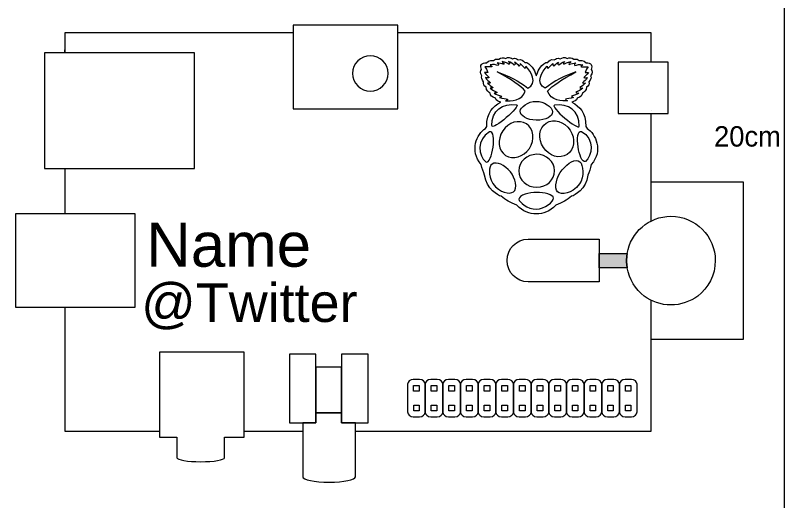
# Model space of a CAD drawing. Header units: inches. Extents: x -193 to 353, y 14 to 296.
# Drawn here: x 244.1 to 352.5, y 160.1 to 228.5 of the extents above; entities that cross this region are included whole.
import ezdxf

# ---------------------------------------------------------------- set-up
doc = ezdxf.new("R2010")
doc.units = ezdxf.units.IN
doc.header["$MEASUREMENT"] = 0
doc.layers.add('Layer 1', color=7, linetype='Continuous')

# ---------------------------------------------------------------- blocks, each defined once
blk = doc.blocks.new('block 80')
at = {"layer": 'Layer 1', "color": 232, "lineweight": 9}
blk.add_lwpolyline([(290.11, 172.48), (290.11, 171.07), (292.07, 171.07), (293.84, 171.07), (293.84, 180.76), (290.11, 180.76), (290.11, 178.91), (290.11, 173.66), (290.11, 172.48)], dxfattribs=at)
blk = doc.blocks.new('block 81')
at = {"layer": 'Layer 1', "color": 232, "lineweight": 9}
blk.add_lwpolyline([(286.5, 172.48), (286.5, 173.66), (286.5, 178.91), (286.5, 180.76), (282.76, 180.76), (282.76, 171.07), (284.63, 171.07), (286.5, 171.07), (286.5, 172.48)], dxfattribs=at)
blk = doc.blocks.new('block 82')
at = {"layer": 'Layer 1', "color": 232, "lineweight": 9}
blk.add_lwpolyline([(286.5, 172.48), (290.11, 172.48), (290.11, 173.66), (290.11, 178.91), (286.5, 178.91), (286.5, 173.66), (286.5, 172.48)], dxfattribs=at)
blk = doc.blocks.new('block 83')
at = {"layer": 'Layer 1', "color": 232, "lineweight": 9}
for points, knots in [([(313.59, 222.61), (313.48, 222.6), (313.36, 222.56), (313.22, 222.45), (312.89, 222.58), (312.57, 222.63), (312.28, 222.37), (311.83, 222.42), (311.68, 222.3), (311.57, 222.17), (311.48, 222.17), (310.84, 222.27), (310.55, 221.83), (309.81, 221.92), (309.58, 221.4), (309.84, 220.92), (309.69, 220.68), (309.54, 220.46), (309.89, 220.01), (309.77, 219.77), (309.84, 219.5), (310.13, 219.18), (310.06, 218.83), (310.21, 218.59), (310.48, 218.4), (310.43, 217.92), (310.91, 217.65), (311.06, 217.55), (311.11, 217.27), (311.23, 217.01), (311.79, 216.87), (311.88, 216.46), (312.21, 216.39), (312.53, 216.3), (311.47, 215.68), (310.55, 214.87), (310.56, 212.87), (310.56, 212.87), (310.4, 212.59), (310.4, 212.59), (309.18, 211.85), (308.08, 209.46), (309.8, 207.52), (309.91, 206.91), (310.1, 206.47), (310.27, 205.99), (310.52, 204.04), (312.16, 203.13), (312.59, 203.02), (313.22, 202.54), (313.89, 202.09), (314.8, 201.77), (315.66, 200.88), (316.59, 200.54), (317.53, 200.54), (317.54, 200.54), (317.56, 200.54), (317.57, 200.54), (318.51, 200.54), (319.44, 200.88), (320.3, 201.77), (321.21, 202.09), (321.88, 202.54), (322.52, 203.02), (322.95, 203.13), (324.59, 204.04), (324.83, 205.99), (325, 206.47), (325.19, 206.91), (325.3, 207.52), (327.02, 209.46), (325.92, 211.85), (324.7, 212.59), (324.7, 212.59), (324.54, 212.87), (324.54, 212.87), (324.55, 214.87), (323.64, 215.68), (322.57, 216.3), (322.89, 216.39), (323.23, 216.46), (323.32, 216.87), (323.87, 217.01), (323.99, 217.27), (324.04, 217.55), (324.19, 217.65), (324.67, 217.92), (324.62, 218.4), (324.9, 218.59), (325.05, 218.83), (324.97, 219.18), (325.26, 219.5), (325.34, 219.77), (325.21, 220.01), (325.56, 220.46), (325.41, 220.68), (325.26, 220.92), (325.52, 221.4), (325.29, 221.92), (324.56, 221.83), (324.26, 222.27), (323.63, 222.17), (323.53, 222.17), (323.42, 222.3), (323.27, 222.42), (322.83, 222.37), (322.54, 222.63), (322.21, 222.58), (321.88, 222.45), (321.48, 222.77), (321.22, 222.52), (320.92, 222.42), (320.44, 222.58), (320.33, 222.36), (320.09, 222.28), (319.57, 222.39), (319.41, 222.15), (319.16, 221.89), (319.16, 221.89), (318.87, 221.9), (318.87, 221.9), (318.08, 221.43), (317.69, 220.49), (317.55, 220), (317.41, 220.49), (317.02, 221.43), (316.23, 221.9), (316.23, 221.9), (315.94, 221.89), (315.94, 221.89), (315.68, 222.15), (315.53, 222.39), (315, 222.28), (314.77, 222.36), (314.66, 222.58), (314.18, 222.42), (313.98, 222.48), (313.8, 222.61), (313.59, 222.61), (313.59, 222.61), (313.59, 222.61), (313.59, 222.61)], [0, 0, 0, 0, 1, 1, 1, 2, 2, 2, 3, 3, 3, 4, 4, 4, 5, 5, 5, 6, 6, 6, 7, 7, 7, 8, 8, 8, 9, 9, 9, 10, 10, 10, 11, 11, 11, 12, 12, 12, 13, 13, 13, 14, 14, 14, 15, 15, 15, 16, 16, 16, 17, 17, 17, 18, 18, 18, 19, 19, 19, 20, 20, 20, 21, 21, 21, 22, 22, 22, 23, 23, 23, 24, 24, 24, 25, 25, 25, 26, 26, 26, 27, 27, 27, 28, 28, 28, 29, 29, 29, 30, 30, 30, 31, 31, 31, 32, 32, 32, 33, 33, 33, 34, 34, 34, 35, 35, 35, 36, 36, 36, 37, 37, 37, 38, 38, 38, 39, 39, 39, 40, 40, 40, 41, 41, 41, 42, 42, 42, 43, 43, 43, 44, 44, 44, 45, 45, 45, 46, 46, 46, 47, 47, 47, 47]), ([(312.02, 220.56), (314.11, 219.48), (315.33, 218.61), (316, 217.86), (315.66, 216.49), (313.87, 216.43), (313.22, 216.47), (313.36, 216.53), (313.47, 216.61), (313.51, 216.72), (313.34, 216.84), (312.77, 216.73), (312.36, 216.96), (312.52, 216.99), (312.59, 217.02), (312.66, 217.14), (312.28, 217.26), (311.87, 217.37), (311.62, 217.57), (311.75, 217.56), (311.88, 217.54), (312.05, 217.66), (311.7, 217.84), (311.34, 217.99), (311.05, 218.27), (311.23, 218.27), (311.42, 218.27), (311.48, 218.34), (311.16, 218.53), (310.9, 218.75), (310.68, 218.98), (310.93, 218.95), (311.03, 218.98), (311.09, 219.02), (310.86, 219.26), (310.56, 219.47), (310.41, 219.77), (310.6, 219.7), (310.77, 219.68), (310.89, 219.77), (310.81, 219.96), (310.46, 220.06), (310.26, 220.49), (310.46, 220.47), (310.66, 220.44), (310.7, 220.49), (310.61, 220.85), (310.46, 221.06), (310.31, 221.27), (310.72, 221.28), (311.35, 221.27), (311.32, 221.31), (311.32, 221.31), (311.07, 221.57), (311.07, 221.57), (311.47, 221.68), (311.89, 221.55), (312.19, 221.46), (312.32, 221.56), (312.18, 221.7), (312.02, 221.84), (312.36, 221.79), (312.68, 221.71), (312.96, 221.6), (313.11, 221.74), (312.86, 221.87), (312.74, 222.01), (313.27, 221.91), (313.5, 221.77), (313.72, 221.62), (313.88, 221.78), (313.73, 221.91), (313.62, 222.05), (314.02, 221.9), (314.23, 221.71), (314.44, 221.52), (314.52, 221.62), (314.63, 221.69), (314.49, 221.93), (314.78, 221.77), (314.99, 221.57), (315.15, 221.36), (315.33, 221.47), (315.26, 221.62), (315.26, 221.76), (315.56, 221.52), (315.74, 221.27), (315.97, 221.02), (316.02, 221.05), (316.06, 221.17), (316.09, 221.35), (316.8, 220.66), (317.8, 218.94), (316.35, 218.26), (315.12, 219.27), (313.65, 220.01), (312.02, 220.56), (312.02, 220.56), (312.02, 220.56), (312.02, 220.56)], [0, 0, 0, 0, 1, 1, 1, 2, 2, 2, 3, 3, 3, 4, 4, 4, 5, 5, 5, 6, 6, 6, 7, 7, 7, 8, 8, 8, 9, 9, 9, 10, 10, 10, 11, 11, 11, 12, 12, 12, 13, 13, 13, 14, 14, 14, 15, 15, 15, 16, 16, 16, 17, 17, 17, 18, 18, 18, 19, 19, 19, 20, 20, 20, 21, 21, 21, 22, 22, 22, 23, 23, 23, 24, 24, 24, 25, 25, 25, 26, 26, 26, 27, 27, 27, 28, 28, 28, 29, 29, 29, 30, 30, 30, 31, 31, 31, 32, 32, 32, 33, 33, 33, 33]), ([(323.14, 220.56), (321.04, 219.48), (319.82, 218.61), (319.15, 217.86), (319.5, 216.49), (321.28, 216.43), (321.93, 216.47), (321.8, 216.53), (321.69, 216.61), (321.65, 216.72), (321.81, 216.84), (322.39, 216.73), (322.79, 216.96), (322.64, 216.99), (322.57, 217.02), (322.49, 217.14), (322.88, 217.26), (323.29, 217.37), (323.53, 217.57), (323.4, 217.56), (323.28, 217.54), (323.11, 217.66), (323.45, 217.84), (323.81, 217.99), (324.1, 218.27), (323.92, 218.27), (323.73, 218.27), (323.68, 218.34), (323.99, 218.53), (324.25, 218.75), (324.47, 218.98), (324.22, 218.95), (324.12, 218.98), (324.06, 219.02), (324.3, 219.26), (324.6, 219.47), (324.74, 219.77), (324.56, 219.7), (324.39, 219.68), (324.27, 219.77), (324.35, 219.96), (324.69, 220.06), (324.89, 220.49), (324.69, 220.47), (324.49, 220.44), (324.45, 220.49), (324.54, 220.85), (324.69, 221.06), (324.85, 221.27), (324.43, 221.28), (323.8, 221.27), (323.83, 221.31), (323.83, 221.31), (324.09, 221.57), (324.09, 221.57), (323.68, 221.68), (323.27, 221.55), (322.97, 221.46), (322.83, 221.56), (322.97, 221.7), (323.13, 221.84), (322.79, 221.79), (322.48, 221.71), (322.2, 221.6), (322.05, 221.74), (322.29, 221.87), (322.41, 222.01), (321.88, 221.91), (321.66, 221.77), (321.44, 221.63), (321.27, 221.78), (321.43, 221.91), (321.54, 222.05), (321.13, 221.9), (320.93, 221.71), (320.71, 221.52), (320.64, 221.62), (320.52, 221.69), (320.66, 221.93), (320.37, 221.77), (320.16, 221.57), (320, 221.36), (319.83, 221.47), (319.9, 221.62), (319.89, 221.76), (319.6, 221.52), (319.41, 221.27), (319.18, 221.02), (319.13, 221.05), (319.09, 221.17), (319.06, 221.35), (318.35, 220.66), (317.36, 218.94), (318.8, 218.25), (320.03, 219.27), (321.5, 220.01), (323.14, 220.56), (323.14, 220.56), (323.14, 220.56), (323.14, 220.56)], [0, 0, 0, 0, 1, 1, 1, 2, 2, 2, 3, 3, 3, 4, 4, 4, 5, 5, 5, 6, 6, 6, 7, 7, 7, 8, 8, 8, 9, 9, 9, 10, 10, 10, 11, 11, 11, 12, 12, 12, 13, 13, 13, 14, 14, 14, 15, 15, 15, 16, 16, 16, 17, 17, 17, 18, 18, 18, 19, 19, 19, 20, 20, 20, 21, 21, 21, 22, 22, 22, 23, 23, 23, 24, 24, 24, 25, 25, 25, 26, 26, 26, 27, 27, 27, 28, 28, 28, 29, 29, 29, 30, 30, 30, 31, 31, 31, 32, 32, 32, 33, 33, 33, 33]), ([(314.76, 215.92), (312.83, 216.24), (311.21, 215.09), (311.28, 212.99), (311.34, 212.19), (315.48, 215.8), (314.76, 215.92), (314.76, 215.92), (314.76, 215.92), (314.76, 215.92)], [0, 0, 0, 0, 1, 1, 1, 2, 2, 2, 3, 3, 3, 3]), ([(317.55, 216.41), (316.39, 216.44), (315.28, 215.55), (315.27, 215.03), (315.27, 214.41), (316.19, 213.77), (317.55, 213.75), (318.94, 213.74), (319.83, 214.26), (319.84, 214.91), (319.84, 215.64), (318.57, 216.42), (317.55, 216.41), (317.55, 216.41), (317.55, 216.41), (317.55, 216.41)], [0, 0, 0, 0, 1, 1, 1, 2, 2, 2, 3, 3, 3, 4, 4, 4, 5, 5, 5, 5]), ([(320.11, 215.86), (322.05, 216.18), (323.66, 215.03), (323.6, 212.93), (323.54, 212.13), (319.4, 215.74), (320.11, 215.86)], [0, 0, 0, 0, 1, 1, 1, 2, 2, 2, 2]), ([(316.15, 213.23), (317.19, 212.55), (317.38, 211), (316.57, 209.78), (315.76, 208.56), (314.27, 208.12), (313.23, 208.79), (313.23, 208.79), (313.23, 208.79), (313.23, 208.79), (312.19, 209.48), (312, 211.02), (312.81, 212.24), (313.61, 213.47), (315.12, 213.91), (316.15, 213.23), (316.15, 213.23), (316.15, 213.23), (316.15, 213.23)], [0, 0, 0, 0, 1, 1, 1, 2, 2, 2, 3, 3, 3, 4, 4, 4, 5, 5, 5, 6, 6, 6, 6]), ([(318.96, 213.35), (317.92, 212.67), (317.73, 211.12), (318.54, 209.9), (319.35, 208.68), (320.85, 208.24), (321.89, 208.92), (321.89, 208.92), (321.89, 208.92), (321.89, 208.92), (322.93, 209.6), (323.11, 211.14), (322.31, 212.37), (321.5, 213.59), (320, 214.03), (318.96, 213.35), (318.96, 213.35), (318.96, 213.35), (318.96, 213.35)], [0, 0, 0, 0, 1, 1, 1, 2, 2, 2, 3, 3, 3, 4, 4, 4, 5, 5, 5, 6, 6, 6, 6]), ([(323.93, 212.17), (322.81, 212.47), (323.55, 207.53), (324.46, 207.94), (325.47, 208.74), (325.79, 211.11), (323.93, 212.17), (323.93, 212.17), (323.93, 212.17), (323.93, 212.17)], [0, 0, 0, 0, 1, 1, 1, 2, 2, 2, 3, 3, 3, 3]), ([(310.96, 212.11), (312.08, 212.41), (311.34, 207.47), (310.42, 207.87), (309.42, 208.68), (309.09, 211.05), (310.96, 212.11)], [0, 0, 0, 0, 1, 1, 1, 2, 2, 2, 2]), ([(320.11, 206.62), (320.12, 205.34), (319, 204.3), (317.62, 204.29), (316.23, 204.28), (315.1, 205.31), (315.09, 206.59), (315.09, 206.6), (315.09, 206.61), (315.09, 206.61), (315.09, 207.89), (316.21, 208.93), (317.59, 208.94), (318.98, 208.95), (320.11, 207.92), (320.11, 206.64), (320.11, 206.63), (320.11, 206.62), (320.11, 206.62)], [0, 0, 0, 0, 1, 1, 1, 2, 2, 2, 3, 3, 3, 4, 4, 4, 5, 5, 5, 6, 6, 6, 6]), ([(321.2, 206.74), (320.42, 205.83), (319.99, 204.18), (320.55, 203.64), (321.09, 203.23), (322.55, 203.28), (323.62, 204.77), (324.4, 205.77), (324.14, 207.45), (323.7, 207.89), (323.03, 208.4), (322.08, 207.75), (321.2, 206.74), (321.2, 206.74), (321.2, 206.74), (321.2, 206.74)], [0, 0, 0, 0, 1, 1, 1, 2, 2, 2, 3, 3, 3, 4, 4, 4, 5, 5, 5, 5]), ([(313.89, 206.47), (314.61, 205.61), (314.94, 204.09), (314.34, 203.64), (313.77, 203.3), (312.4, 203.44), (311.42, 204.84), (310.76, 206.02), (310.84, 207.22), (311.31, 207.57), (312, 207.99), (313.07, 207.43), (313.89, 206.47), (313.89, 206.47), (313.89, 206.47), (313.89, 206.47)], [0, 0, 0, 0, 1, 1, 1, 2, 2, 2, 3, 3, 3, 4, 4, 4, 5, 5, 5, 5]), ([(317.62, 203.57), (318.62, 203.62), (319.97, 203.25), (319.98, 202.76), (320, 202.28), (318.75, 201.21), (317.55, 201.23), (316.3, 201.17), (315.08, 202.25), (315.1, 202.62), (315.08, 203.17), (316.61, 203.6), (317.62, 203.57), (317.62, 203.57), (317.62, 203.57), (317.62, 203.57)], [0, 0, 0, 0, 1, 1, 1, 2, 2, 2, 3, 3, 3, 4, 4, 4, 5, 5, 5, 5])]:
    blk.add_open_spline(points, degree=3, knots=knots, dxfattribs=at)
blk = doc.blocks.new('block 84')
at = {"layer": 'Layer 1', "color": 7, "insert": (261.86, 184.21), "char_height": 5.4373, "attachment_point": 7}
blk.add_mtext('\\fArial|b0|i0|c0|p34;\\W1;@Twitter', dxfattribs=at)
blk = doc.blocks.new('block 85')
at = {"layer": 'Layer 1', "color": 232, "lineweight": 9}
for points in [[(300.26, 176.34), (301.03, 176.34), (301.03, 175.56), (300.26, 175.56), (300.26, 176.34)], [(300.27, 173.57), (301.04, 173.57), (301.04, 172.79), (300.27, 172.79), (300.27, 173.57)]]:
    blk.add_lwpolyline(points, dxfattribs=at)
blk.add_open_spline([(301.89, 172.63), (301.89, 172.25), (301.54, 171.94), (301.1, 171.94), (301.1, 171.94), (300.2, 171.94), (300.2, 171.94), (299.76, 171.94), (299.41, 172.25), (299.41, 172.63), (299.41, 172.63), (299.41, 176.51), (299.41, 176.51), (299.41, 176.89), (299.76, 177.19), (300.2, 177.19), (300.2, 177.19), (301.1, 177.19), (301.1, 177.19), (301.54, 177.19), (301.89, 176.89), (301.89, 176.51), (301.89, 176.51), (301.89, 172.63), (301.89, 172.63)], degree=3, knots=[0, 0, 0, 0, 1, 1, 1, 2, 2, 2, 3, 3, 3, 4, 4, 4, 5, 5, 5, 6, 6, 6, 7, 7, 7, 8, 8, 8, 8], dxfattribs=at)
blk = doc.blocks.new('block 86')
at = {"layer": 'Layer 1', "color": 232, "lineweight": 9}
for points in [[(302.75, 176.34), (303.52, 176.34), (303.52, 175.56), (302.75, 175.56), (302.75, 176.34)], [(302.75, 173.57), (303.52, 173.57), (303.52, 172.79), (302.75, 172.79), (302.75, 173.57)]]:
    blk.add_lwpolyline(points, dxfattribs=at)
blk.add_open_spline([(304.38, 172.63), (304.38, 172.25), (304.02, 171.94), (303.58, 171.94), (303.58, 171.94), (302.69, 171.94), (302.69, 171.94), (302.25, 171.94), (301.89, 172.25), (301.89, 172.63), (301.89, 172.63), (301.89, 176.51), (301.89, 176.51), (301.89, 176.89), (302.25, 177.19), (302.69, 177.19), (302.69, 177.19), (303.58, 177.19), (303.58, 177.19), (304.02, 177.19), (304.38, 176.89), (304.38, 176.51), (304.38, 176.51), (304.38, 172.63), (304.38, 172.63)], degree=3, knots=[0, 0, 0, 0, 1, 1, 1, 2, 2, 2, 3, 3, 3, 4, 4, 4, 5, 5, 5, 6, 6, 6, 7, 7, 7, 8, 8, 8, 8], dxfattribs=at)
blk = doc.blocks.new('block 87')
at = {"layer": 'Layer 1', "color": 232, "lineweight": 9}
for points in [[(305.24, 176.34), (306.01, 176.34), (306.01, 175.56), (305.24, 175.56), (305.24, 176.34)], [(305.24, 173.57), (306.01, 173.57), (306.01, 172.79), (305.24, 172.79), (305.24, 173.57)]]:
    blk.add_lwpolyline(points, dxfattribs=at)
blk.add_open_spline([(306.87, 172.63), (306.87, 172.25), (306.51, 171.94), (306.07, 171.94), (306.07, 171.94), (305.18, 171.94), (305.18, 171.94), (304.74, 171.94), (304.38, 172.25), (304.38, 172.63), (304.38, 172.63), (304.38, 176.51), (304.38, 176.51), (304.38, 176.89), (304.74, 177.19), (305.18, 177.19), (305.18, 177.19), (306.07, 177.19), (306.07, 177.19), (306.51, 177.19), (306.87, 176.89), (306.87, 176.51), (306.87, 176.51), (306.87, 172.63), (306.87, 172.63)], degree=3, knots=[0, 0, 0, 0, 1, 1, 1, 2, 2, 2, 3, 3, 3, 4, 4, 4, 5, 5, 5, 6, 6, 6, 7, 7, 7, 8, 8, 8, 8], dxfattribs=at)
blk = doc.blocks.new('block 88')
at = {"layer": 'Layer 1', "color": 232, "lineweight": 9}
for points in [[(307.73, 176.34), (308.5, 176.34), (308.5, 175.56), (307.73, 175.56), (307.73, 176.34)], [(307.73, 173.57), (308.5, 173.57), (308.5, 172.79), (307.73, 172.79), (307.73, 173.57)]]:
    blk.add_lwpolyline(points, dxfattribs=at)
blk.add_open_spline([(309.36, 172.63), (309.36, 172.25), (309, 171.94), (308.56, 171.94), (308.56, 171.94), (307.67, 171.94), (307.67, 171.94), (307.23, 171.94), (306.87, 172.25), (306.87, 172.63), (306.87, 172.63), (306.87, 176.51), (306.87, 176.51), (306.87, 176.89), (307.23, 177.19), (307.67, 177.19), (307.67, 177.19), (308.56, 177.19), (308.56, 177.19), (309, 177.19), (309.36, 176.89), (309.36, 176.51), (309.36, 176.51), (309.36, 172.63), (309.36, 172.63)], degree=3, knots=[0, 0, 0, 0, 1, 1, 1, 2, 2, 2, 3, 3, 3, 4, 4, 4, 5, 5, 5, 6, 6, 6, 7, 7, 7, 8, 8, 8, 8], dxfattribs=at)
blk = doc.blocks.new('block 89')
at = {"layer": 'Layer 1', "color": 232, "lineweight": 9}
for points in [[(310.22, 176.34), (310.99, 176.34), (310.99, 175.56), (310.22, 175.56), (310.22, 176.34)], [(310.22, 173.57), (310.99, 173.57), (310.99, 172.79), (310.22, 172.79), (310.22, 173.57)]]:
    blk.add_lwpolyline(points, dxfattribs=at)
blk.add_open_spline([(311.84, 172.63), (311.84, 172.25), (311.49, 171.94), (311.05, 171.94), (311.05, 171.94), (310.15, 171.94), (310.15, 171.94), (309.71, 171.94), (309.36, 172.25), (309.36, 172.63), (309.36, 172.63), (309.36, 176.51), (309.36, 176.51), (309.36, 176.89), (309.71, 177.19), (310.15, 177.19), (310.15, 177.19), (311.05, 177.19), (311.05, 177.19), (311.49, 177.19), (311.84, 176.89), (311.84, 176.51), (311.84, 176.51), (311.84, 172.63), (311.84, 172.63)], degree=3, knots=[0, 0, 0, 0, 1, 1, 1, 2, 2, 2, 3, 3, 3, 4, 4, 4, 5, 5, 5, 6, 6, 6, 7, 7, 7, 8, 8, 8, 8], dxfattribs=at)
blk = doc.blocks.new('block 90')
at = {"layer": 'Layer 1', "color": 232, "lineweight": 9}
for points in [[(312.7, 176.34), (313.47, 176.34), (313.47, 175.56), (312.7, 175.56), (312.7, 176.34)], [(312.7, 173.57), (313.47, 173.57), (313.47, 172.79), (312.7, 172.79), (312.7, 173.57)]]:
    blk.add_lwpolyline(points, dxfattribs=at)
blk.add_open_spline([(314.33, 172.63), (314.33, 172.25), (313.97, 171.94), (313.53, 171.94), (313.53, 171.94), (312.64, 171.94), (312.64, 171.94), (312.2, 171.94), (311.84, 172.25), (311.84, 172.63), (311.84, 172.63), (311.84, 176.51), (311.84, 176.51), (311.84, 176.89), (312.2, 177.19), (312.64, 177.19), (312.64, 177.19), (313.53, 177.19), (313.53, 177.19), (313.97, 177.19), (314.33, 176.89), (314.33, 176.51), (314.33, 176.51), (314.33, 172.63), (314.33, 172.63)], degree=3, knots=[0, 0, 0, 0, 1, 1, 1, 2, 2, 2, 3, 3, 3, 4, 4, 4, 5, 5, 5, 6, 6, 6, 7, 7, 7, 8, 8, 8, 8], dxfattribs=at)
blk = doc.blocks.new('block 91')
at = {"layer": 'Layer 1', "color": 232, "lineweight": 9}
for points in [[(315.19, 176.34), (315.96, 176.34), (315.96, 175.56), (315.19, 175.56), (315.19, 176.34)], [(315.19, 173.57), (315.96, 173.57), (315.96, 172.79), (315.19, 172.79), (315.19, 173.57)]]:
    blk.add_lwpolyline(points, dxfattribs=at)
blk.add_open_spline([(316.82, 172.63), (316.82, 172.25), (316.46, 171.94), (316.02, 171.94), (316.02, 171.94), (315.13, 171.94), (315.13, 171.94), (314.69, 171.94), (314.33, 172.25), (314.33, 172.63), (314.33, 172.63), (314.33, 176.51), (314.33, 176.51), (314.33, 176.89), (314.69, 177.19), (315.13, 177.19), (315.13, 177.19), (316.02, 177.19), (316.02, 177.19), (316.46, 177.19), (316.82, 176.89), (316.82, 176.51), (316.82, 176.51), (316.82, 172.63), (316.82, 172.63)], degree=3, knots=[0, 0, 0, 0, 1, 1, 1, 2, 2, 2, 3, 3, 3, 4, 4, 4, 5, 5, 5, 6, 6, 6, 7, 7, 7, 8, 8, 8, 8], dxfattribs=at)
blk = doc.blocks.new('block 92')
at = {"layer": 'Layer 1', "color": 232, "lineweight": 9}
for points in [[(317.68, 176.34), (318.45, 176.34), (318.45, 175.56), (317.68, 175.56), (317.68, 176.34)], [(317.68, 173.57), (318.45, 173.57), (318.45, 172.79), (317.68, 172.79), (317.68, 173.57)]]:
    blk.add_lwpolyline(points, dxfattribs=at)
blk.add_open_spline([(319.31, 172.63), (319.31, 172.25), (318.95, 171.94), (318.51, 171.94), (318.51, 171.94), (317.62, 171.94), (317.62, 171.94), (317.18, 171.94), (316.82, 172.25), (316.82, 172.63), (316.82, 172.63), (316.82, 176.51), (316.82, 176.51), (316.82, 176.89), (317.18, 177.19), (317.62, 177.19), (317.62, 177.19), (318.51, 177.19), (318.51, 177.19), (318.95, 177.19), (319.31, 176.89), (319.31, 176.51), (319.31, 176.51), (319.31, 172.63), (319.31, 172.63)], degree=3, knots=[0, 0, 0, 0, 1, 1, 1, 2, 2, 2, 3, 3, 3, 4, 4, 4, 5, 5, 5, 6, 6, 6, 7, 7, 7, 8, 8, 8, 8], dxfattribs=at)
blk = doc.blocks.new('block 93')
at = {"layer": 'Layer 1', "color": 232, "lineweight": 9}
for points in [[(320.17, 176.34), (320.94, 176.34), (320.94, 175.56), (320.17, 175.56), (320.17, 176.34)], [(320.17, 173.57), (320.94, 173.57), (320.94, 172.79), (320.17, 172.79), (320.17, 173.57)]]:
    blk.add_lwpolyline(points, dxfattribs=at)
blk.add_open_spline([(321.8, 172.63), (321.8, 172.25), (321.44, 171.94), (321, 171.94), (321, 171.94), (320.11, 171.94), (320.11, 171.94), (319.66, 171.94), (319.31, 172.25), (319.31, 172.63), (319.31, 172.63), (319.31, 176.51), (319.31, 176.51), (319.31, 176.89), (319.66, 177.19), (320.11, 177.19), (320.11, 177.19), (321, 177.19), (321, 177.19), (321.44, 177.19), (321.8, 176.89), (321.8, 176.51), (321.8, 176.51), (321.8, 172.63), (321.8, 172.63)], degree=3, knots=[0, 0, 0, 0, 1, 1, 1, 2, 2, 2, 3, 3, 3, 4, 4, 4, 5, 5, 5, 6, 6, 6, 7, 7, 7, 8, 8, 8, 8], dxfattribs=at)
blk = doc.blocks.new('block 94')
at = {"layer": 'Layer 1', "color": 232, "lineweight": 9}
for points in [[(322.65, 176.34), (323.42, 176.34), (323.42, 175.56), (322.65, 175.56), (322.65, 176.34)], [(322.65, 173.57), (323.42, 173.57), (323.42, 172.79), (322.65, 172.79), (322.65, 173.57)]]:
    blk.add_lwpolyline(points, dxfattribs=at)
blk.add_open_spline([(324.28, 172.63), (324.28, 172.25), (323.93, 171.94), (323.48, 171.94), (323.48, 171.94), (322.59, 171.94), (322.59, 171.94), (322.15, 171.94), (321.8, 172.25), (321.8, 172.63), (321.8, 172.63), (321.8, 176.51), (321.8, 176.51), (321.8, 176.89), (322.15, 177.19), (322.59, 177.19), (322.59, 177.19), (323.48, 177.19), (323.48, 177.19), (323.93, 177.19), (324.28, 176.89), (324.28, 176.51), (324.28, 176.51), (324.28, 172.63), (324.28, 172.63)], degree=3, knots=[0, 0, 0, 0, 1, 1, 1, 2, 2, 2, 3, 3, 3, 4, 4, 4, 5, 5, 5, 6, 6, 6, 7, 7, 7, 8, 8, 8, 8], dxfattribs=at)
blk = doc.blocks.new('block 95')
at = {"layer": 'Layer 1', "color": 232, "lineweight": 9}
for points in [[(325.14, 176.34), (325.91, 176.34), (325.91, 175.56), (325.14, 175.56), (325.14, 176.34)], [(325.14, 173.57), (325.91, 173.57), (325.91, 172.79), (325.14, 172.79), (325.14, 173.57)]]:
    blk.add_lwpolyline(points, dxfattribs=at)
blk.add_open_spline([(326.77, 172.63), (326.77, 172.25), (326.41, 171.94), (325.97, 171.94), (325.97, 171.94), (325.08, 171.94), (325.08, 171.94), (324.64, 171.94), (324.28, 172.25), (324.28, 172.63), (324.28, 172.63), (324.28, 176.51), (324.28, 176.51), (324.28, 176.89), (324.64, 177.19), (325.08, 177.19), (325.08, 177.19), (325.97, 177.19), (325.97, 177.19), (326.41, 177.19), (326.77, 176.89), (326.77, 176.51), (326.77, 176.51), (326.77, 172.63), (326.77, 172.63)], degree=3, knots=[0, 0, 0, 0, 1, 1, 1, 2, 2, 2, 3, 3, 3, 4, 4, 4, 5, 5, 5, 6, 6, 6, 7, 7, 7, 8, 8, 8, 8], dxfattribs=at)
blk = doc.blocks.new('block 96')
at = {"layer": 'Layer 1', "color": 232, "lineweight": 9}
for points in [[(327.63, 176.34), (328.4, 176.34), (328.4, 175.56), (327.63, 175.56), (327.63, 176.34)], [(327.63, 173.57), (328.4, 173.57), (328.4, 172.79), (327.63, 172.79), (327.63, 173.57)]]:
    blk.add_lwpolyline(points, dxfattribs=at)
blk.add_open_spline([(329.26, 172.63), (329.26, 172.25), (328.9, 171.94), (328.46, 171.94), (328.46, 171.94), (327.57, 171.94), (327.57, 171.94), (327.13, 171.94), (326.77, 172.25), (326.77, 172.63), (326.77, 172.63), (326.77, 176.51), (326.77, 176.51), (326.77, 176.89), (327.13, 177.19), (327.57, 177.19), (327.57, 177.19), (328.46, 177.19), (328.46, 177.19), (328.9, 177.19), (329.26, 176.89), (329.26, 176.51), (329.26, 176.51), (329.26, 172.63), (329.26, 172.63)], degree=3, knots=[0, 0, 0, 0, 1, 1, 1, 2, 2, 2, 3, 3, 3, 4, 4, 4, 5, 5, 5, 6, 6, 6, 7, 7, 7, 8, 8, 8, 8], dxfattribs=at)
blk = doc.blocks.new('block 97')
at = {"layer": 'Layer 1', "color": 232, "lineweight": 9}
for points in [[(330.12, 176.34), (330.89, 176.34), (330.89, 175.56), (330.12, 175.56), (330.12, 176.34)], [(330.12, 173.57), (330.89, 173.57), (330.89, 172.79), (330.12, 172.79), (330.12, 173.57)]]:
    blk.add_lwpolyline(points, dxfattribs=at)
blk.add_open_spline([(331.75, 172.63), (331.75, 172.25), (331.39, 171.94), (330.95, 171.94), (330.95, 171.94), (330.06, 171.94), (330.06, 171.94), (329.62, 171.94), (329.26, 172.25), (329.26, 172.63), (329.26, 172.63), (329.26, 176.51), (329.26, 176.51), (329.26, 176.89), (329.62, 177.19), (330.06, 177.19), (330.06, 177.19), (330.95, 177.19), (330.95, 177.19), (331.39, 177.19), (331.75, 176.89), (331.75, 176.51), (331.75, 176.51), (331.75, 172.63), (331.75, 172.63)], degree=3, knots=[0, 0, 0, 0, 1, 1, 1, 2, 2, 2, 3, 3, 3, 4, 4, 4, 5, 5, 5, 6, 6, 6, 7, 7, 7, 8, 8, 8, 8], dxfattribs=at)
blk = doc.blocks.new('block 79')
at = {"layer": 'Layer 1'}
h = blk.add_hatch(color=72, dxfattribs=at)
h.dxf.hatch_style = 2
edge = h.paths.add_edge_path()
edge.add_spline(control_points=[(330.27, 193.95), (330.27, 194.13), (330.29, 194.3), (330.3, 194.47), (330.31, 194.63), (330.34, 194.79), (330.36, 194.95), (330.36, 194.95), (326.42, 194.95), (326.42, 194.95), (326.42, 194.95), (326.42, 194.47), (326.42, 194.47), (326.42, 194.47), (326.42, 193.47), (326.42, 193.47), (326.42, 193.47), (326.42, 192.95), (326.42, 192.95), (326.42, 192.95), (330.36, 192.95), (330.36, 192.95), (330.34, 193.12), (330.31, 193.3), (330.29, 193.47), (330.28, 193.63), (330.27, 193.79), (330.27, 193.95)], knot_values=[0, 0, 0, 0, 1, 1, 1, 2, 2, 2, 3, 3, 3, 4, 4, 4, 5, 5, 5, 6, 6, 6, 7, 7, 7, 8, 8, 8, 9, 9, 9, 9], degree=3, periodic=1)
at = {"layer": 'Layer 1', "color": 250, "lineweight": 9}
for points in [[(298.04, 226.06), (298.04, 227.17), (296.46, 227.17), (284.87, 227.17), (283.3, 227.17), (283.3, 226.06)], [(283.3, 226.06), (282.55, 226.06), (276.84, 226.06), (274.45, 226.06), (251.09, 226.06), (251.09, 226.06), (251.09, 223.27), (251.09, 223.69)], [(333.74, 221.92), (333.74, 222.34), (333.74, 222.34), (333.74, 226.06), (333.74, 226.06), (298.04, 226.06)], [(251.09, 223.69), (251.09, 223.69)], [(251.09, 223.27), (248.25, 223.27), (248.25, 206.94), (251.09, 206.94)], [(333.74, 221.92), (333.74, 221.92)], [(333.74, 214.68), (334.49, 214.68), (336.14, 214.68), (336.14, 221.92), (334.49, 221.92), (333.74, 221.92)], [(292.07, 169.9), (333.74, 169.9), (333.74, 169.9), (333.74, 169.9), (333.74, 182.88), (346.73, 182.88), (346.73, 205.02), (333.74, 205.02), (333.74, 214.68)], [(333.74, 215.1), (333.74, 215.1)], [(333.74, 214.68), (333.74, 214.68)], [(251.09, 206.94), (251.09, 200.96), (251.09, 200.96), (251.09, 200.54)], [(251.09, 200.54), (244.14, 200.54), (244.14, 187.4), (251.09, 187.4)], [(251.09, 200.54), (251.09, 200.54)], [(251.09, 187.4), (251.09, 169.9), (251.09, 169.9), (251.09, 169.9), (264.45, 169.9)], [(276.4, 169.9), (284.63, 169.9)], [(284.63, 169.9), (284.63, 169.9)], [(292.07, 169.9), (292.07, 169.9)]]:
    blk.add_lwpolyline(points, dxfattribs=at)
at = {"layer": 'Layer 1', "color": 232, "lineweight": 9}
for points in [[(283.3, 226.06), (283.3, 225.64), (283.3, 215.35), (298.04, 215.35), (298.04, 225.64), (298.04, 226.06)], [(262.79, 223.27), (253.19, 223.27), (251.09, 223.27)], [(251.09, 206.94), (251.84, 206.94), (269.36, 206.94), (269.36, 209.28), (269.36, 209.64), (269.36, 223.27), (262.79, 223.27)], [(333.74, 221.92), (329.1, 221.92), (329.1, 214.68), (333.74, 214.68)], [(251.09, 187.4), (251.84, 187.4), (261, 187.4), (261, 200.54), (251.84, 200.54), (251.09, 200.54)], [(276.4, 169.9), (276.4, 181.03), (264.45, 181.03), (264.45, 169.9)], [(292.07, 169.9), (292.07, 171.07), (290.11, 171.07), (290.11, 172.48), (286.5, 172.48), (286.5, 171.07), (284.63, 171.07), (284.63, 169.9)]]:
    blk.add_lwpolyline(points, dxfattribs=at)
at = {"layer": 'Layer 1', "color": 30, "lineweight": 9}
for points in [[(333.74, 199.54), (333.74, 205.02)], [(333.74, 182.88), (333.74, 188.35)]]:
    blk.add_lwpolyline(points, dxfattribs=at)
at = {"layer": 'Layer 1', "color": 7, "lineweight": 9}
for points, knots in [([(294.16, 222.85), (295.55, 222.85), (296.66, 221.73), (296.66, 220.35), (296.66, 218.97), (295.55, 217.85), (294.16, 217.85), (292.78, 217.85), (291.66, 218.97), (291.66, 220.35), (291.66, 221.73), (292.78, 222.85), (294.16, 222.85)], [0, 0, 0, 0, 1, 1, 1, 2, 2, 2, 3, 3, 3, 4, 4, 4, 4]), ([(336.52, 200.2), (333.41, 200.2), (330.84, 197.92), (330.36, 194.95), (330.34, 194.79), (330.31, 194.63), (330.3, 194.47), (330.29, 194.3), (330.27, 194.13), (330.27, 193.95), (330.27, 193.79), (330.28, 193.63), (330.29, 193.47), (330.31, 193.29), (330.34, 193.12), (330.36, 192.95), (330.63, 191.32), (331.5, 189.91), (332.76, 188.96), (333.81, 188.17), (335.11, 187.7), (336.52, 187.7), (337.94, 187.7), (339.24, 188.17), (340.29, 188.96), (341.8, 190.1), (342.77, 191.91), (342.77, 193.95), (342.77, 197.4), (339.98, 200.2), (336.52, 200.2)], [0, 0, 0, 0, 1, 1, 1, 2, 2, 2, 3, 3, 3, 4, 4, 4, 5, 5, 5, 6, 6, 6, 7, 7, 7, 8, 8, 8, 9, 9, 9, 10, 10, 10, 10]), ([(323.42, 196.97), (323.42, 196.97), (322.11, 196.97), (322.11, 196.97), (322.11, 196.97), (316.42, 196.97), (316.42, 196.97), (314.76, 196.97), (313.42, 195.63), (313.42, 193.97), (313.42, 192.31), (314.76, 190.97), (316.42, 190.97), (316.42, 190.97), (322.11, 190.97), (322.11, 190.97), (322.11, 190.97), (323.42, 190.97), (323.42, 190.97), (323.42, 190.97), (326.42, 190.97), (326.42, 190.97), (326.42, 190.97), (326.42, 192.95), (326.42, 192.95), (326.42, 192.95), (326.42, 193.47), (326.42, 193.47), (326.42, 193.47), (326.42, 194.47), (326.42, 194.47), (326.42, 194.47), (326.42, 194.95), (326.42, 194.95), (326.42, 194.95), (326.42, 196.97), (326.42, 196.97), (326.42, 196.97), (323.42, 196.97), (323.42, 196.97)], [0, 0, 0, 0, 1, 1, 1, 2, 2, 2, 3, 3, 3, 4, 4, 4, 5, 5, 5, 6, 6, 6, 7, 7, 7, 8, 8, 8, 9, 9, 9, 10, 10, 10, 11, 11, 11, 12, 12, 12, 13, 13, 13, 13])]:
    blk.add_open_spline(points, degree=3, knots=knots, dxfattribs=at)
at = {"layer": 'Layer 1', "lineweight": 0}
blk.add_open_spline([(330.27, 193.95), (330.27, 194.13), (330.29, 194.3), (330.3, 194.47), (330.31, 194.63), (330.34, 194.79), (330.36, 194.95), (330.36, 194.95), (326.42, 194.95), (326.42, 194.95), (326.42, 194.95), (326.42, 194.47), (326.42, 194.47), (326.42, 194.47), (326.42, 193.47), (326.42, 193.47), (326.42, 193.47), (326.42, 192.95), (326.42, 192.95), (326.42, 192.95), (330.36, 192.95), (330.36, 192.95), (330.34, 193.12), (330.31, 193.3), (330.29, 193.47), (330.28, 193.63), (330.27, 193.79), (330.27, 193.95)], degree=3, knots=[0, 0, 0, 0, 1, 1, 1, 2, 2, 2, 3, 3, 3, 4, 4, 4, 5, 5, 5, 6, 6, 6, 7, 7, 7, 8, 8, 8, 9, 9, 9, 9], dxfattribs=at)
at = {"layer": 'Layer 1', "color": 250, "lineweight": 9}
for points, knots in [([(264.45, 169.9), (264.45, 169.9), (264.45, 169.48), (264.45, 169.48), (264.45, 169.48), (264.45, 169.08), (264.45, 169.08), (264.45, 169.08), (266.91, 169.08), (266.91, 169.08), (266.91, 169.08), (266.91, 166.16), (266.91, 166.16), (266.91, 165.85), (268.41, 165.6), (270.26, 165.6), (272.11, 165.6), (273.61, 165.85), (273.61, 166.16), (273.61, 166.16), (273.61, 169.08), (273.61, 169.08), (273.61, 169.08), (276.4, 169.08), (276.4, 169.08), (276.4, 169.08), (276.4, 169.48), (276.4, 169.48), (276.4, 169.48), (276.4, 169.9), (276.4, 169.9)], [0, 0, 0, 0, 1, 1, 1, 2, 2, 2, 3, 3, 3, 4, 4, 4, 5, 5, 5, 6, 6, 6, 7, 7, 7, 8, 8, 8, 9, 9, 9, 10, 10, 10, 10]), ([(284.63, 169.9), (284.63, 169.9), (284.63, 169.48), (284.63, 169.48), (284.63, 169.48), (284.63, 163.47), (284.63, 163.47), (284.63, 163.05), (286.29, 162.72), (288.35, 162.72), (290.4, 162.72), (292.07, 163.05), (292.07, 163.47), (292.07, 163.47), (292.07, 169.48), (292.07, 169.48), (292.07, 169.48), (292.07, 169.9), (292.07, 169.9)], [0, 0, 0, 0, 1, 1, 1, 2, 2, 2, 3, 3, 3, 4, 4, 4, 5, 5, 5, 6, 6, 6, 6])]:
    blk.add_open_spline(points, degree=3, knots=knots, dxfattribs=at)
at = {"layer": 'Layer 1'}
for name in ['block 83', 'block 84', 'block 81', 'block 80', 'block 82', 'block 85', 'block 86', 'block 87', 'block 88', 'block 89', 'block 90', 'block 91', 'block 92', 'block 93', 'block 94', 'block 95', 'block 96', 'block 97']:
    blk.add_blockref(name, (0, 0), dxfattribs=at)
at = {"layer": 'Layer 1', "color": 7, "insert": (262.57, 193), "char_height": 6.2371, "attachment_point": 7}
blk.add_mtext('\\fArial|b0|i0|c0|p34;\\W1;Name', dxfattribs=at)
blk = doc.blocks.new('block 2')
at = {"layer": 'Layer 1'}
blk.add_blockref('block 79', (0, 0), dxfattribs=at)

msp = doc.modelspace()

# ---------------------------------------------------------------- linework, layer by layer
at = {"layer": 'Layer 1', "color": 7, "lineweight": 9}
msp.add_lwpolyline([(352.54, 94.95), (352.54, 294.95)], dxfattribs=at)

# ---------------------------------------------------------------- block references
at = {"layer": 'Layer 1'}
msp.add_blockref('block 2', (0, 0), dxfattribs=at)

# ---------------------------------------------------------------- texts
at = {"layer": 'Layer 1', "color": 7, "insert": (342.6, 209.99), "char_height": 2.8787, "attachment_point": 7}
msp.add_mtext('\\fMyriad Pro|b0|i0|c0|p34;\\W1;20cm', dxfattribs=at)

doc.saveas('drawing.dxf')
